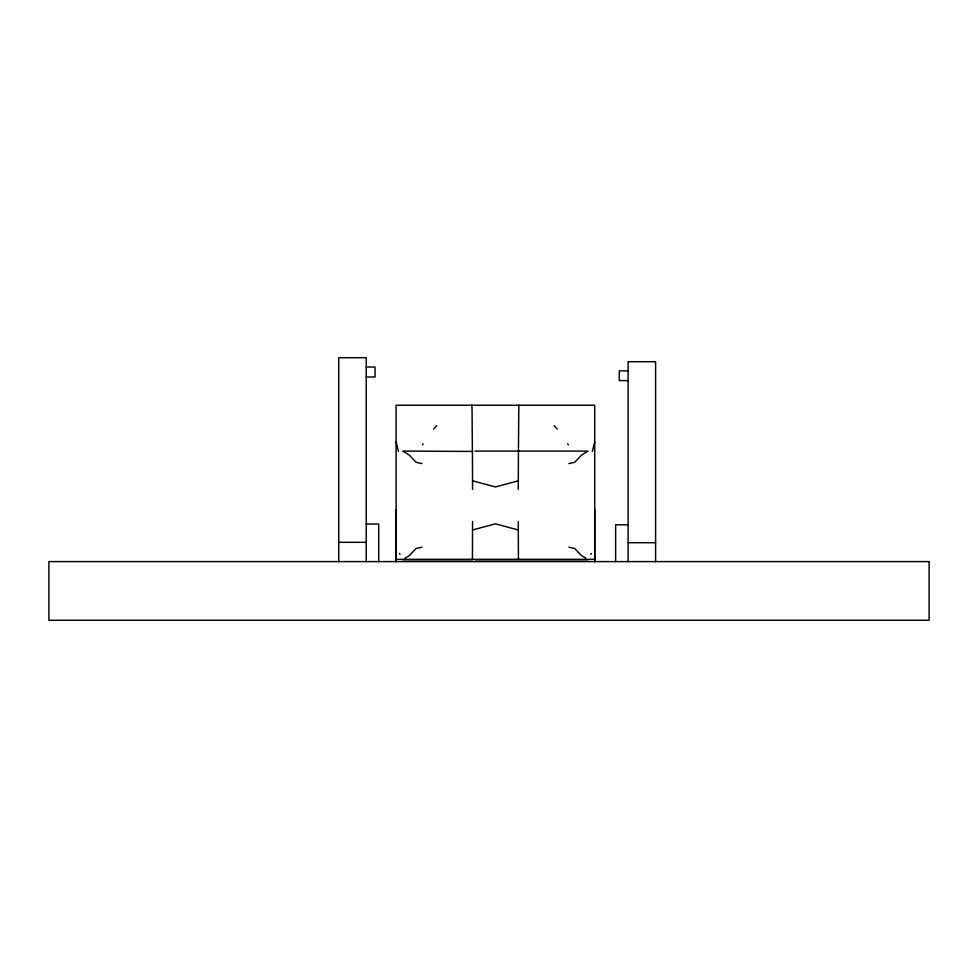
<?xml version="1.0" encoding="UTF-8"?>
<svg xmlns="http://www.w3.org/2000/svg" width="978" height="978" viewBox="0 0 978 978"><rect width="100%" height="100%" fill="white"/><g stroke="black" fill="none" stroke-linecap="round" stroke-linejoin="round"><path stroke-width="1.47" d="M472.57 521.482L472.435 559.709L402.814 559.709M518.254 489.306L518.438 451.445A521.629 1.553 -90 0 1 518.633 428.511A228.656 0.685 -90 0 1 518.939 405.222M594.722 509.648L594.722 561.604L594.722 405.222L396.102 405.222L396.102 561.604L396.102 509.648M594.722 441.836L592.35 451.445M421.946 463.584L416.102 462.276L409.44 455.247L402.814 451.078L472.386 451.445A521.629 1.553 90 0 0 472.191 428.511A228.656 0.685 90 0 0 471.885 405.222M518.438 559.343L518.254 521.482M590.908 554.367L591.25 553.462M422.508 444.917L423.107 443.829M436.689 425.638L433.657 429.024M405.063 558.096L409.44 555.541L416.102 548.499L421.946 547.191M518.267 480.821L495.406 486.946L472.557 480.821M472.557 529.966L495.406 523.841L518.267 529.966M568.878 463.584L574.722 462.276L581.384 455.247L588.01 451.078L474.953 451.078M366.237 367.031L375.039 367.031L375.039 376.995L366.237 376.995M628.108 370.845L619.306 370.845L619.306 380.613L628.108 380.613M366.237 524.037L378.718 524.037L378.718 561.604M628.108 524.783L615.639 524.783L615.639 561.604M338.743 542.325L366.237 542.325M628.108 542.704L655.602 542.704M396.102 559.343L594.722 559.343M474.953 559.709L588.01 559.709M568.878 547.191L574.722 548.499L581.384 555.541L585.761 558.096M557.167 429.024L554.135 425.638M567.717 443.829L568.316 444.917M398.474 451.445L396.102 441.836M399.574 553.462L399.916 554.367M472.435 451.078L472.57 489.306M655.602 561.604L655.602 361.713L628.108 361.713L628.108 561.604M366.237 561.604L366.237 357.716L338.743 357.716L338.743 561.604M929.1 561.604L48.9 561.604L48.9 620.284L929.1 620.284L929.1 561.604"/></g></svg>
